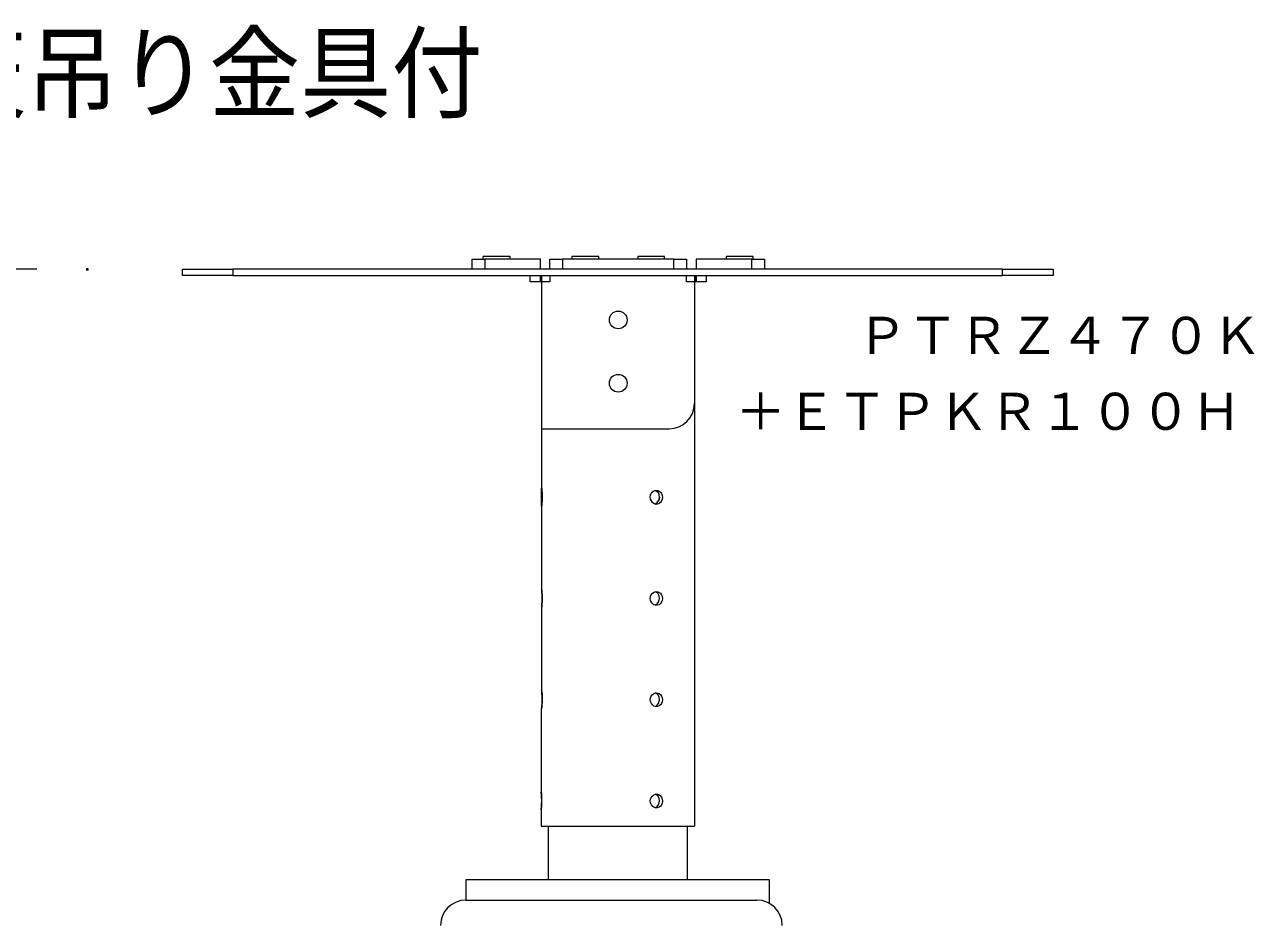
# Model space of a CAD drawing. Units: millimetres, scale not verified. Extents: x -62 to 63, y -57 to 57.
# Drawn here: x 11.25 to 59.83, y 21.17 to 56.75 of the extents above; entities that cross this region are included whole.
import ezdxf
from ezdxf.enums import TextEntityAlignment as Align

# ---------------------------------------------------------------- set-up
doc = ezdxf.new("R2010")
doc.units = ezdxf.units.MM
doc.header["$LTSCALE"] = 0.125
doc.header["$PDMODE"] = 32
doc.header["$PDSIZE"] = 0.0625
for name, color, linetype, lineweight in [('0-0_0', 7, 'Continuous', 9), ('0-4_GAIKEI', 7, 'Continuous', 18), ('0-5_SUNPO', 7, 'Continuous', 9)]:
    doc.layers.add(name, color=color, linetype=linetype, lineweight=lineweight)
for name, color, linetype in [('0-1_DEFPOINTS', 7, 'Continuous'), ('0-3_MOJI1', 7, 'Continuous'), ('0-6_TOUROKU', 7, 'Continuous')]:
    doc.layers.add(name, color=color, linetype=linetype)
doc.styles.add('ＭＳ ゴシック', font='')
doc.styles.get('ＭＳ ゴシック').set_extended_font_data('MS Gothic')

# ---------------------------------------------------------------- blocks, each defined once
blk = doc.blocks.new('_OPEN30')
at = {"layer": '0-0_0'}
blk.add_line((0, 0), (-1, 0), dxfattribs=at)
blk.add_lwpolyline([(-1, 0.26795), (0, 0), (-1, -0.26795)], dxfattribs=at)
blk = doc.blocks.new('D8')
at = {"layer": '0-1_DEFPOINTS'}
for p in [(11.1631, 50.566), (3.1631, 10.4127), (11.1631, 10.4127)]:
    blk.add_point(p, dxfattribs=at)
at = {"layer": '0-5_SUNPO'}
for p, q in [((9.1631, 50.566), (1.1631, 50.566)), ((3.1631, 48.566), (3.1631, 12.4127)), ((9.1631, 10.4127), (1.1631, 10.4127))]:
    blk.add_line(p, q, dxfattribs=at)
at = {"layer": '0-5_SUNPO', "xscale": 2, "yscale": 2}
for p, rotation in [((3.1631, 50.566), 90), ((3.1631, 10.4127), 270)]:
    blk.add_blockref('_OPEN30', p, dxfattribs=dict(at, rotation=rotation))
at = {"layer": '0-5_SUNPO', "style": 'ＭＳ ゴシック'}
blk.add_text('402.5～482.5', height=1.833, rotation=90, dxfattribs=at).set_placement((2.6631, 22.9894), align=Align.BOTTOM_LEFT)

msp = doc.modelspace()

# ---------------------------------------------------------------- linework, layer by layer
at = {"layer": '0-4_GAIKEI', "color": 1}
for p, q in [((28.9294, 47.4841), (29.4294, 47.4841)), ((28.9294, 47.0841), (28.9294, 47.4841)), ((29.3744, 47.4841), (29.3744, 47.5841)), ((30.4344, 47.5841), (29.3744, 47.5841)), ((29.4294, 47.4841), (29.4294, 47.0841)), ((31.6294, 47.4841), (29.4294, 47.4841)), ((30.4344, 47.4841), (30.4344, 47.5841)), ((31.6294, 47.0841), (31.6294, 47.4841)), ((32.0044, 47.0841), (32.0044, 47.4841)), ((32.0044, 47.4841), (32.5044, 47.4841)), ((32.5044, 47.4841), (32.5044, 47.0841)), ((36.9044, 47.4841), (32.5044, 47.4841)), ((32.8744, 47.5841), (32.8744, 47.5841)), ((32.8744, 47.5841), (32.8744, 47.5841)), ((32.8744, 47.5841), (32.8744, 47.4841)), ((33.9344, 47.4841), (33.9344, 47.5841)), ((35.4744, 47.5841), (35.4744, 47.4841)), ((36.5344, 47.4841), (36.5344, 47.5841)), ((36.9044, 47.0841), (36.9044, 47.4841)), ((36.9044, 47.4841), (37.4044, 47.4841)), ((37.4044, 47.4841), (37.4044, 47.0841)), ((39.9794, 47.4841), (37.7794, 47.4841)), ((37.7794, 47.4841), (37.7794, 47.0841)), ((38.9744, 47.5841), (38.9744, 47.4841)), ((40.0344, 47.5841), (38.9744, 47.5841)), ((39.9794, 47.0841), (39.9794, 47.4841)), ((39.9794, 47.4841), (40.4794, 47.4841)), ((40.0344, 47.4841), (40.0344, 47.5841)), ((40.4794, 47.4841), (40.4794, 47.0841)), ((17.4857, 47.0841), (19.4857, 47.0841)), ((19.4857, 47.0841), (19.4857, 46.8341)), ((49.8857, 47.0841), (19.4857, 47.0841)), ((19.4857, 46.8341), (49.8857, 46.8341)), ((31.2294, 46.5841), (31.2294, 46.8341)), ((31.6294, 46.5841), (31.6294, 46.8341)), ((31.6794, 46.8341), (31.6794, 38.4341)), ((31.6794, 46.8341), (31.6794, 46.5841)), ((32.0044, 46.8341), (32.0044, 46.5841)), ((37.4044, 46.5841), (37.4044, 46.8341)), ((37.7107, 46.8341), (37.7107, 25.0841)), ((37.7294, 46.8341), (37.7294, 46.5841)), ((37.7794, 46.8341), (37.7794, 46.5841)), ((38.1794, 46.8341), (38.1794, 46.5841)), ((49.8857, 46.8341), (49.8857, 47.0841)), ((49.8857, 47.0841), (51.8857, 47.0841)), ((51.8857, 46.8341), (49.8857, 46.8341)), ((51.8857, 47.0841), (51.8857, 46.8341)), ((32.0044, 46.5841), (31.2294, 46.5841)), ((38.1794, 46.5841), (37.4044, 46.5841)), ((31.6607, 40.7841), (36.7107, 40.7841)), ((31.6825, 38.4054), (31.6794, 38.4341)), ((31.6794, 38.4341), (31.6802, 38.4307)), ((31.6825, 38.4054), (31.6794, 38.4341)), ((31.6794, 38.4341), (31.6866, 38.4078)), ((31.6794, 37.7342), (31.6794, 38.4341)), ((31.6802, 38.4307), (31.6817, 38.4193)), ((31.6817, 38.4193), (31.6838, 38.4004)), ((31.6895, 38.3284), (31.6825, 38.4054)), ((31.6895, 38.3284), (31.6825, 38.4054)), ((31.6838, 38.4004), (31.6863, 38.3749)), ((31.6866, 38.4078), (31.6901, 38.309)), ((31.6891, 38.0088), (31.6862, 37.865)), ((31.6863, 38.3749), (31.6891, 38.3433)), ((31.6891, 38.3433), (31.6918, 38.3064)), ((31.6907, 38.1664), (31.6891, 38.0088)), ((31.6892, 37.8374), (31.6964, 37.9489)), ((31.6893, 37.8374), (31.6964, 37.9489)), ((31.6965, 38.2167), (31.6895, 38.3284)), ((31.6965, 38.2167), (31.6895, 38.3284)), ((31.6901, 38.309), (31.6907, 38.1664)), ((31.6918, 38.3064), (31.6944, 38.2648)), ((31.6949, 37.9131), (31.6922, 37.8694)), ((31.6944, 38.2648), (31.6967, 38.2192)), ((31.6972, 37.9608), (31.6949, 37.9131)), ((31.6964, 37.9489), (31.6997, 38.0841)), ((31.6964, 37.9489), (31.6997, 38.0841)), ((31.6997, 38.0841), (31.6965, 38.2167)), ((31.6997, 38.0841), (31.6965, 38.2167)), ((31.6967, 38.2192), (31.6984, 38.1702)), ((31.6988, 38.0118), (31.6972, 37.9608)), ((31.6984, 38.1702), (31.6995, 38.1187)), ((31.6997, 38.0652), (31.6988, 38.0118)), ((31.6995, 38.1187), (31.6997, 38.0652)), ((35.9725, 38.0841), (35.9819, 38.1621)), ((35.983, 38.0073), (35.9725, 38.0841)), ((35.9819, 38.1621), (36.0078, 38.2277)), ((36.0123, 37.9374), (35.983, 38.0073)), ((35.9865, 37.9933), (36.0293, 37.9095)), ((36.0078, 38.2277), (36.0471, 38.2802)), ((36.0573, 37.8787), (36.0123, 37.9374)), ((36.0839, 38.3136), (36.0227, 38.2496)), ((36.0293, 37.9095), (36.0937, 37.8478)), ((36.0471, 38.2802), (36.0963, 38.3191)), ((36.159, 38.351), (36.0839, 38.3136)), ((36.0963, 38.3191), (36.1522, 38.3436)), ((36.1522, 38.3436), (36.2114, 38.3532)), ((36.2624, 38.2894), (36.159, 38.351)), ((36.159, 38.351), (36.2212, 38.3209)), ((36.2114, 38.3532), (36.2706, 38.3472)), ((36.2212, 38.3209), (36.2715, 38.2728)), ((36.2454, 37.8715), (36.304, 37.9645)), ((36.3176, 38.192), (36.2624, 38.2894)), ((36.2706, 38.3472), (36.3265, 38.325)), ((36.2715, 38.2728), (36.3079, 38.2108)), ((36.3225, 38.0005), (36.2918, 37.9253)), ((36.304, 37.9645), (36.3298, 38.0775)), ((36.3298, 38.0775), (36.3176, 38.192)), ((36.3333, 38.0841), (36.3225, 38.0005)), ((36.3265, 38.325), (36.3758, 38.286)), ((36.411, 37.9345), (36.3703, 37.8779)), ((36.3758, 38.286), (36.4151, 38.2294)), ((36.4378, 38.0022), (36.411, 37.9345)), ((36.4151, 38.2294), (36.4412, 38.1548)), ((36.4486, 38.0769), (36.4378, 38.0022)), ((36.4412, 38.1548), (36.4486, 38.0769)), ((31.6827, 37.7639), (31.6794, 37.7342)), ((31.6794, 37.7341), (31.6823, 37.7619)), ((31.6794, 37.7341), (31.6822, 37.7618)), ((31.6801, 37.7377), (31.6794, 37.7342)), ((31.6794, 37.7342), (31.6794, 34.4341)), ((31.6817, 37.7498), (31.6801, 37.7377)), ((31.6839, 37.7698), (31.6817, 37.7498)), ((31.6822, 37.7618), (31.6892, 37.8374)), ((31.6823, 37.7619), (31.6893, 37.8374)), ((31.6862, 37.865), (31.6827, 37.7639)), ((31.6865, 37.797), (31.6839, 37.7698)), ((31.6894, 37.8304), (31.6865, 37.797)), ((31.6922, 37.8694), (31.6894, 37.8304)), ((36.1149, 37.8354), (36.0573, 37.8787)), ((36.0937, 37.8478), (36.1723, 37.8139)), ((36.1818, 37.812), (36.1149, 37.8354)), ((36.159, 37.8173), (36.2454, 37.8715)), ((36.2549, 37.8127), (36.1818, 37.812)), ((36.3175, 37.8359), (36.2549, 37.8127)), ((36.3703, 37.8779), (36.3175, 37.8359)), ((31.6826, 34.4054), (31.6794, 34.4341)), ((31.6794, 34.4341), (31.6812, 34.4294)), ((31.6812, 34.4294), (31.6837, 34.4118)), ((31.6895, 34.3284), (31.6826, 34.4054)), ((31.6837, 34.4118), (31.6865, 34.383)), ((31.6865, 34.383), (31.6896, 34.3444)), ((31.6965, 34.2167), (31.6895, 34.3284)), ((31.6896, 34.3444), (31.6925, 34.2977)), ((31.6925, 34.2977), (31.6952, 34.2444)), ((31.6952, 34.2444), (31.6973, 34.186)), ((31.6959, 33.9388), (31.6986, 34.0094)), ((31.6997, 34.0841), (31.6965, 34.2167)), ((31.6973, 34.186), (31.6987, 34.1242)), ((31.6991, 34.0605), (31.6982, 33.9964)), ((31.6986, 34.0094), (31.6997, 34.0841)), ((31.6987, 34.1242), (31.6991, 34.0605)), ((35.9725, 34.0841), (35.9819, 34.1621)), ((35.983, 34.0073), (35.9725, 34.0841)), ((35.9819, 34.1621), (36.0078, 34.2277)), ((36.0123, 33.9374), (35.983, 34.0073)), ((36.0078, 34.2277), (36.0471, 34.2802)), ((36.0471, 34.2802), (36.0963, 34.3191)), ((36.0963, 34.3191), (36.1522, 34.3436)), ((36.1522, 34.3436), (36.2114, 34.3532)), ((36.2624, 34.2894), (36.159, 34.351)), ((36.2114, 34.3532), (36.2706, 34.3472)), ((36.3176, 34.192), (36.2624, 34.2894)), ((36.2706, 34.3472), (36.3265, 34.325)), ((36.304, 33.9645), (36.3298, 34.0775)), ((36.3298, 34.0775), (36.3176, 34.192)), ((36.3265, 34.325), (36.3758, 34.286)), ((36.3758, 34.286), (36.4151, 34.2294)), ((36.4151, 34.2294), (36.4412, 34.1547)), ((36.4486, 34.0769), (36.4378, 34.0022)), ((36.4412, 34.1547), (36.4486, 34.0769)), ((31.6794, 33.7342), (31.6794, 30.4341)), ((31.6797, 33.7348), (31.681, 33.7487)), ((31.6802, 33.7363), (31.6797, 33.7348)), ((31.6821, 33.752), (31.6802, 33.7363)), ((31.681, 33.7487), (31.684, 33.7774)), ((31.6851, 33.7807), (31.6821, 33.752)), ((31.684, 33.7774), (31.6879, 33.8203)), ((31.6887, 33.8213), (31.6851, 33.7807)), ((31.6879, 33.8203), (31.6921, 33.8749)), ((31.6924, 33.8726), (31.6887, 33.8213)), ((31.6921, 33.8749), (31.6959, 33.9388)), ((31.6959, 33.9335), (31.6924, 33.8726)), ((31.6982, 33.9964), (31.6959, 33.9335)), ((36.0573, 33.8787), (36.0123, 33.9374)), ((36.1149, 33.8354), (36.0573, 33.8787)), ((36.1818, 33.812), (36.1149, 33.8354)), ((36.159, 33.8173), (36.2454, 33.8715)), ((36.2549, 33.8127), (36.1818, 33.812)), ((36.2454, 33.8715), (36.304, 33.9645)), ((36.3175, 33.8359), (36.2549, 33.8127)), ((36.3703, 33.8778), (36.3175, 33.8359)), ((36.411, 33.9345), (36.3703, 33.8778)), ((36.4378, 34.0022), (36.411, 33.9345)), ((31.6826, 30.4054), (31.6794, 30.4341)), ((31.6794, 30.4341), (31.6899, 30.4037)), ((31.6896, 30.3284), (31.6826, 30.4054)), ((31.6965, 30.2167), (31.6896, 30.3284)), ((31.6899, 30.4037), (31.6949, 30.3045)), ((31.6957, 30.1638), (31.6934, 30.0091)), ((31.6949, 30.3045), (31.6957, 30.1638)), ((31.6997, 30.0841), (31.6965, 30.2167)), ((35.9725, 30.0841), (35.9819, 30.1621)), ((35.9819, 30.1621), (36.0078, 30.2277)), ((36.0078, 30.2277), (36.0471, 30.2802)), ((36.0471, 30.2802), (36.0963, 30.3191)), ((36.0963, 30.3191), (36.1522, 30.3436)), ((36.1522, 30.3436), (36.2114, 30.3532)), ((36.2624, 30.2894), (36.159, 30.351)), ((36.2114, 30.3532), (36.2706, 30.3472)), ((36.3176, 30.192), (36.2624, 30.2894)), ((36.2706, 30.3472), (36.3265, 30.325)), ((36.3298, 30.0775), (36.3176, 30.192)), ((36.3265, 30.325), (36.3758, 30.286)), ((36.3758, 30.286), (36.4151, 30.2294)), ((36.4151, 30.2294), (36.4412, 30.1547)), ((36.4412, 30.1547), (36.4486, 30.0769)), ((31.6607, 29.7341), (31.6607, 26.4341)), ((31.6841, 29.7669), (31.6794, 29.7341)), ((31.6794, 29.7341), (31.6826, 29.7619)), ((31.6826, 29.7619), (31.6896, 29.8375)), ((31.6891, 29.8677), (31.6841, 29.7669)), ((31.6934, 30.0091), (31.6891, 29.8677)), ((31.6896, 29.8375), (31.6966, 29.9488)), ((31.6966, 29.9488), (31.6997, 30.0841)), ((35.983, 30.0073), (35.9725, 30.0841)), ((36.0123, 29.9374), (35.983, 30.0073)), ((36.0573, 29.8787), (36.0123, 29.9374)), ((36.1149, 29.8354), (36.0573, 29.8787)), ((36.1818, 29.812), (36.1149, 29.8354)), ((36.159, 29.8173), (36.2454, 29.8715)), ((36.2549, 29.8127), (36.1818, 29.812)), ((36.2454, 29.8715), (36.304, 29.9645)), ((36.3175, 29.8359), (36.2549, 29.8127)), ((36.304, 29.9645), (36.3298, 30.0775)), ((36.3703, 29.8778), (36.3175, 29.8359)), ((36.411, 29.9345), (36.3703, 29.8778)), ((36.4378, 30.0022), (36.411, 29.9345)), ((36.4486, 30.0769), (36.4378, 30.0022)), ((31.6607, 26.4341), (31.6729, 26.3994)), ((31.664, 26.4054), (31.6608, 26.4341)), ((31.6709, 26.3284), (31.664, 26.4054)), ((31.6779, 26.2167), (31.6709, 26.3284)), ((31.6729, 26.3994), (31.6781, 26.2997)), ((31.6781, 26.2997), (31.6781, 26.161)), ((36.0078, 26.2277), (36.0471, 26.2802)), ((36.0471, 26.2802), (36.0963, 26.3191)), ((36.0963, 26.3191), (36.1522, 26.3436)), ((36.1522, 26.3436), (36.2114, 26.3532)), ((36.2624, 26.2894), (36.159, 26.351)), ((36.2114, 26.3532), (36.2706, 26.3472)), ((36.3176, 26.192), (36.2624, 26.2894)), ((36.2706, 26.3472), (36.3265, 26.325)), ((36.3265, 26.325), (36.3758, 26.286)), ((36.3758, 26.286), (36.4151, 26.2294)), ((31.6641, 25.7698), (31.6607, 25.7341)), ((31.6608, 25.7341), (31.6639, 25.7619)), ((31.6639, 25.7619), (31.6709, 25.8375)), ((31.6692, 25.8701), (31.6641, 25.7698)), ((31.6745, 26.0092), (31.6692, 25.8701)), ((31.6709, 25.8375), (31.6779, 25.9488)), ((31.6781, 26.161), (31.6745, 26.0092)), ((31.681, 26.0841), (31.6779, 26.2167)), ((31.6779, 25.9488), (31.681, 26.0841)), ((35.9725, 26.0841), (35.9819, 26.1621)), ((35.983, 26.0073), (35.9725, 26.0841)), ((35.9819, 26.1621), (36.0078, 26.2277)), ((36.0123, 25.9374), (35.983, 26.0073)), ((36.0573, 25.8787), (36.0123, 25.9374)), ((36.1149, 25.8354), (36.0573, 25.8787)), ((36.1818, 25.812), (36.1149, 25.8354)), ((36.159, 25.8173), (36.2454, 25.8715)), ((36.2549, 25.8127), (36.1818, 25.812)), ((36.2454, 25.8715), (36.304, 25.9645)), ((36.3175, 25.8359), (36.2549, 25.8127)), ((36.304, 25.9645), (36.3298, 26.0775)), ((36.3703, 25.8778), (36.3175, 25.8359)), ((36.3298, 26.0775), (36.3176, 26.192)), ((36.411, 25.9345), (36.3703, 25.8778)), ((36.4378, 26.0022), (36.411, 25.9345)), ((36.4151, 26.2294), (36.4412, 26.1547)), ((36.4486, 26.0769), (36.4378, 26.0022)), ((36.4412, 26.1547), (36.4486, 26.0769)), ((31.6607, 25.7341), (31.6607, 25.0841)), ((31.6607, 25.0841), (37.7107, 25.0841)), ((31.9357, 25.0841), (31.9357, 22.9694)), ((37.4357, 22.9694), (37.4357, 25.0841)), ((40.6857, 22.9694), (28.6857, 22.9694)), ((28.6857, 22.9694), (28.6857, 22.1693)), ((40.6857, 22.0354), (40.6857, 22.9694)), ((28.6857, 22.1694), (40.1857, 22.1694))]:
    msp.add_line(p, q, dxfattribs=at)
for points in [[(33.9344, 47.5841), (33.4044, 47.5841), (32.8744, 47.5841)], [(36.5344, 47.5841), (36.0044, 47.5841), (35.4744, 47.5841)], [(19.4857, 46.8341), (17.4857, 46.8341), (17.4857, 47.0841)]]:
    msp.add_lwpolyline(points, dxfattribs=at)
for centre in [(34.7044, 45.0841), (34.7044, 42.5841)]:
    msp.add_circle(centre, 0.35, dxfattribs=at)
for centre, start, end in [((36.7107, 41.7841), 270, 0), ((28.6857, 21.1694), 89.99998, 179.99996), ((40.1857, 21.1694), 0, 90)]:
    msp.add_arc(centre, 1, start, end, dxfattribs=at)

# ---------------------------------------------------------------- block references
at = {"layer": '0-5_SUNPO'}
msp.add_blockref('D8', (2.5722, -3.4819), dxfattribs=at)

# ---------------------------------------------------------------- texts
at = {"layer": '0-3_MOJI1', "style": 'ＭＳ ゴシック', "width": 0.9}
msp.add_text('ＤＬＰ方式プロジェクター天吊り金具付', height=2.933, dxfattribs=at).set_placement((-35.4684, 52.4979), align=Align.BOTTOM_LEFT)
at = {"layer": '0-6_TOUROKU', "style": 'ＭＳ ゴシック'}
for s, p in [('ＰＴＲＺ４７０Ｋ', (44.1316, 43.3035)), ('＋ＥＴＰＫＲ１００Ｈ', (39.3316, 40.3035))]:
    msp.add_text(s, height=1.466, dxfattribs=at).set_placement(p, align=Align.BOTTOM_LEFT)

doc.saveas('drawing.dxf')
